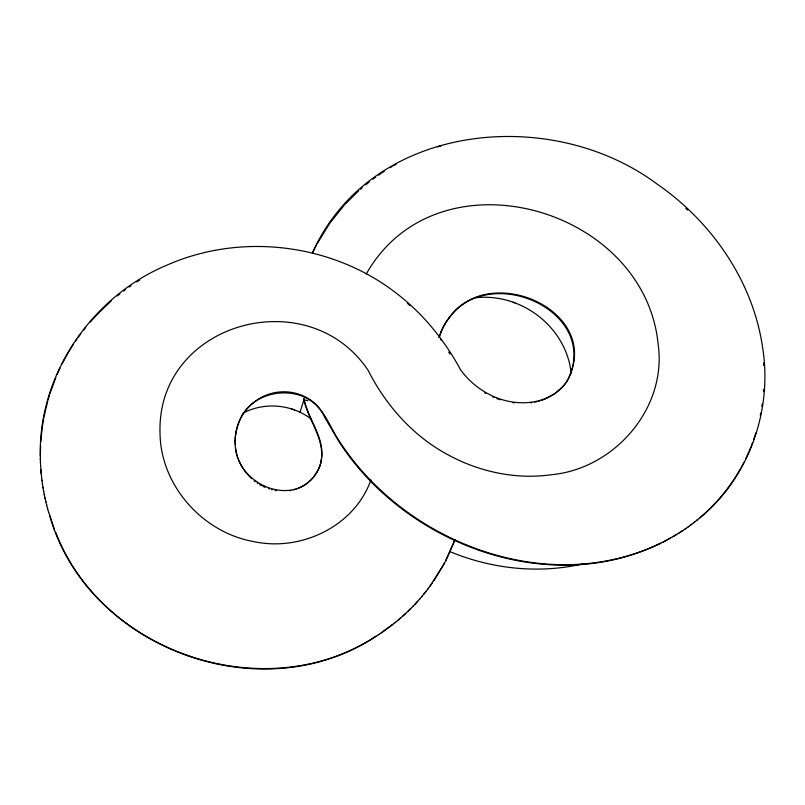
<?xml version="1.0" encoding="UTF-8"?>
<svg xmlns="http://www.w3.org/2000/svg" width="805" height="805" viewBox="0 0 805 805"><rect width="100%" height="100%" fill="white"/><g stroke="black" fill="none" stroke-linecap="round" stroke-linejoin="round"><path stroke-width="1.21" d="M40.371 455.992L40.592 445.407M235.12 441.341L235.302 438.373M235.12 440.556L235.352 437.588M763.522 391.612L763.673 389.338M40.793 441.885L42.192 427.898M235.221 438.212L235.402 436.813M235.281 437.437L235.553 435.253M235.432 435.887L235.654 434.479M235.523 435.113L235.875 432.939M761.882 406.304L762.204 404.06M42.353 426.751L43.068 422.132M235.634 434.338L236.006 432.164M321.235 460.46C324.818 438.383 307.782 419.828 303.757 399.008M43.249 420.975L43.873 417.533M235.875 432.798L236.147 431.4M321.115 461.114C325.934 438.665 307.913 419.506 303.958 398.374M44.094 416.386L47.847 400.538M760.302 415.259L760.735 413.035M236.026 432.033L236.469 429.87M320.984 461.758L321.346 460.53M320.843 462.402L321.215 461.185M236.348 430.504L236.65 429.115M320.682 463.046L321.064 461.829M236.519 429.749L237.042 427.606M320.521 463.68L320.913 462.473M236.71 428.995L238.501 423.168M320.742 463.106L319.957 465.582M439.188 337.698L440.738 332.898M48.169 399.431L49.497 394.983M320.571 463.75L319.746 466.206M237.133 427.495C242.074 408.517 259.592 393.786 279.104 392.035C288.522 391.059 298.242 392.961 306.544 397.559C323.308 406.253 329.386 426.308 339.116 440.838C405.136 542.952 547.541 597.783 660.633 543.214M439.117 337.416L439.711 335.484M754.828 436.119L755.855 432.869M300.003 412.23L303.968 399.713M49.84 393.876L55.807 377.575M753.742 439.349L754.466 437.196M319.515 466.82L319.967 465.632M440.043 334.538L441.09 331.952M568.451 378.803C599.826 310.77 489.581 262.259 449.25 317.834M319.283 467.433L319.746 466.256M370.934 479.901C354.643 526.379 300.778 551.868 253.756 541.594C202.78 532.598 160.889 485.868 160.034 433.684C156.11 322.362 308.184 280.512 368.187 370.441C385.806 405.257 412.844 435.817 447.379 454.473C478.754 471.74 515.613 479.75 551.234 474.749C614.678 468.832 667.516 407.823 658.067 343.604C644.161 206.654 437.206 148.533 366.225 274.052M751.377 445.739L752.584 442.549M454.745 540.175L445.537 561.015M455.137 539.692L445.92 560.552L436.199 577.125M319.515 466.87L318.247 469.858M440.738 332.646L441.865 330.09M750.954 446.795L749.224 451.001M238.652 423.088C250.908 386.491 308.285 381.479 324.687 417.252L338.865 441.452C406.565 546.796 556.98 601.627 670.414 538.092M319.263 467.484L317.955 470.442M441.12 331.71L442.267 329.165M57.165 374.385L60.043 368.096M748.781 452.048L745.943 458.266M441.915 329.859L442.69 328.249M312.652 252.378C371.186 122.612 550.741 104.751 657.172 184.114C711.831 221.858 752.967 281.187 762.617 347.529C772.921 411.436 748.157 480.404 696.647 520.412M312.451 253.152L316.566 244.841M442.337 328.943L443.132 327.343M442.78 328.038L444.551 324.667M62.076 363.961L63.122 361.898M318.176 469.879L316.697 472.756M742.854 464.374L743.901 462.352M63.665 360.882L68.133 352.832M443.233 327.142L445.054 323.801M317.884 470.462L313.266 477.596M741.224 467.393L742.311 465.381M317.1 243.814L329.798 223.206L344.148 205.315M444.39 563.46L429.94 586.221M740.66 468.389C730.075 487.297 715.967 504.202 699.384 518.148M68.717 351.845L71.112 347.921M444.692 324.496L446.101 322.07M568.511 378.924L564.989 384.045M445.215 323.63L447.218 320.39M316.576 472.756C292.406 510.551 233.027 482.507 235.251 441.502M71.715 346.945L73.577 344.047M566.569 381.852C606.195 311.525 486.854 258.415 447.439 320.259M433.764 580.797L435.596 578.05M446.292 321.93L448.999 317.925M75.499 341.179L76.797 339.297M78.125 337.416L80.832 333.713M566.569 381.942L563.862 385.454M432.245 583.082L427.958 588.878M428.32 588.455L423.833 594.12M83.609 330.07L85.753 327.373M426.278 591.091L421.699 596.696M454.181 540.93L454.704 540.296M564.375 384.81L562.685 386.823M419.516 599.232L422.062 596.274M90.16 322.111L99.488 312.028L111.16 301.08M563.792 385.494L560.129 389.429M312.833 478.1L310.066 480.947M419.878 598.819L415.018 604.213M417.644 601.325L412.693 606.658M344.912 204.46L358.738 190.775M562.574 386.843L555.138 393.534L545.186 399.039M413.035 606.246L407.904 611.418M410.671 608.65L402.943 616.036M405.79 613.35L397.801 620.504M559.968 389.409C541.081 406.404 511.859 405.982 490.144 394.853C478.522 389.137 468.52 380.453 460.772 370.119C444.984 340.968 423.913 314.544 397.62 294.217C333.542 243.663 241.591 232.092 166.967 265.137C90.925 296.814 36.869 376.559 40.421 459.534M360.459 189.256L362.18 187.756M400.729 617.898L395.164 622.678M365.701 184.828L369.284 181.97M308.557 482.265L305.88 484.278M395.497 622.285L381.369 632.901M117.289 295.948L119.975 293.815M693.85 522.626L697.321 519.909M392.82 624.418L378.491 634.813M691.002 524.8L694.524 522.133M123.608 291.048L125.439 289.689M688.114 526.923L691.676 524.297M372.926 179.193L375.714 177.16M685.166 528.986L688.788 526.42M129.162 287.043L131.034 285.745M378.521 175.188L380.423 173.9M685.84 528.503L679.148 532.98M381.369 173.256L384.257 171.364M682.851 530.525L672.94 536.764M305.316 484.65L303.606 485.727M378.803 634.431C263.678 713.663 87.594 649.534 49.548 515.23M136.759 281.981L139.657 280.17M375.885 636.302C266.515 708.159 102.346 654.224 55.686 532.276M676.723 534.409L663.29 542.047M390.113 167.742L392.095 166.585M394.098 165.438L396.1 164.311M303.012 486.059L301.815 486.703M300.597 487.307L301.211 487.015M299.973 487.589L298.715 488.132M543.375 399.753L544.281 399.401M297.437 488.635L296.129 489.088M541.524 400.397L542.459 400.085M437.618 146.862L440.969 145.876M538.686 401.262L539.642 400.991M294.811 489.5L293.473 489.863M536.754 401.765L534.792 402.198M290.736 490.456L289.347 490.688M530.787 402.872L531.793 402.721M476.238 297.659L482.487 297.266A81.597 73.265 32.1 0 1 571.137 373.228M512.926 402.762L513.993 402.903M276.467 490.637L275.018 490.396M271.426 489.571L272.14 489.762M291.662 408.98L294.429 409.916M268.588 488.705L269.293 488.937M499.04 399.411L500.096 399.773M513.137 302.217L515.039 302.911M496.937 398.656L497.983 399.039M449.582 551.526L457.532 554.645A214.16 190.986 33.3 0 0 582.82 563.892M492.781 396.946L493.807 397.398M264.402 487.055L265.097 487.357M263.044 486.421L263.718 486.743M261.021 485.375L261.695 485.737M484.731 392.8L485.707 393.373M259.703 484.62L260.367 485.002M257.127 483L257.761 483.423M255.255 481.662L254.048 480.726M407.541 303.465L410.017 305.679M251.693 478.734L247.377 474.316M685.87 208.445L687.641 210.085M245.887 472.515L246.38 473.119M245.414 471.901L244.489 470.653M440.687 339.398L441.241 340.163M243.603 469.365L244.046 470.009M242.758 468.057L243.18 468.711M448.737 352.147L449.884 354.009M242.355 467.393L241.188 465.36M240.826 464.666L238.562 459.685M54.438 529.428L48.511 511.769M238.28 458.961L237.757 457.482M237.515 456.737L237.052 455.238M47.525 508.297L48.622 512.322M46.61 504.816L47.636 508.861M236.851 454.483L236.288 452.209M45.744 501.324L46.72 505.379M44.949 497.822L45.865 501.887M44.215 494.31L45.07 498.396M236.127 451.434L235.493 447.58M43.54 490.788L44.335 494.884M42.937 487.267L43.661 491.372M42.383 483.725L43.047 487.84M41.9 480.193L42.504 484.318M41.478 476.651L42.021 480.776M41.598 477.244L40.824 469.557M41.236 473.702L40.411 462.462M763.512 363.045L763.673 365.339M235.211 444.461L235.241 440.717M40.3 458.92L40.532 463.076M303.958 399.864A73.637 58.695 87.3 0 1 307.933 400.769M243.12 413.046A61.703 58.373 12.4 0 1 311.092 418.912"/></g></svg>
